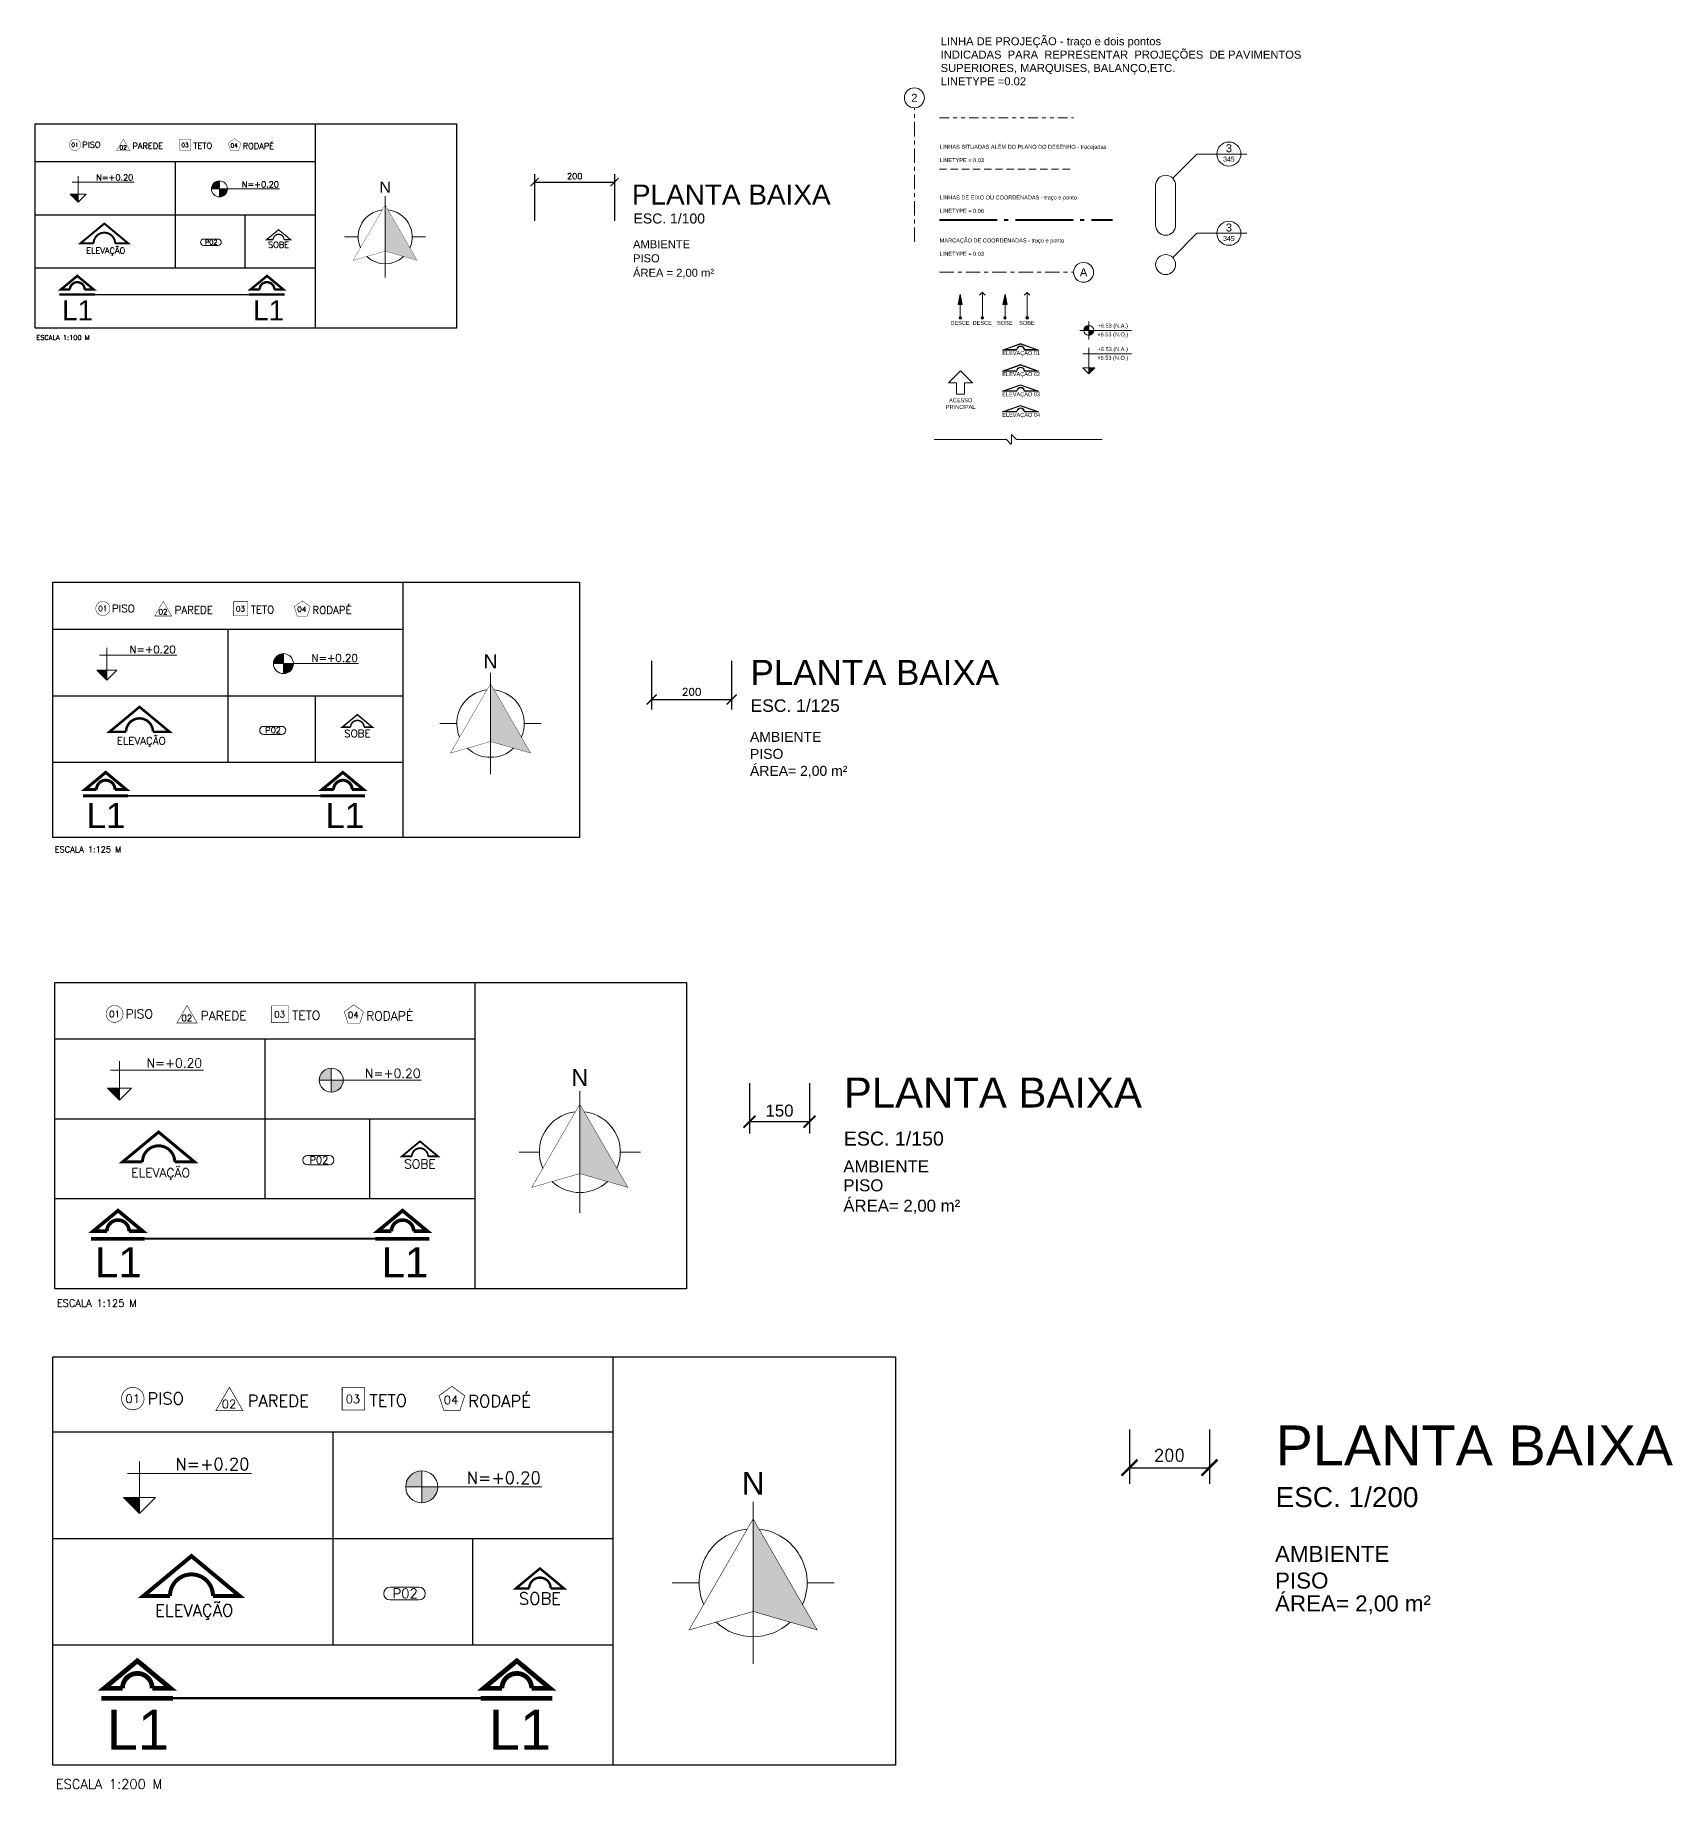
# Model space of a CAD drawing. Header units: millimetres. Extents: x 1206 to 1682, y 143 to 342.
# Drawn here: x 1243.6 to 1284.54, y 249 to 292.84 of the extents above; entities that cross this region are included whole.
import ezdxf
from ezdxf.enums import TextEntityAlignment as Align

# ---------------------------------------------------------------- set-up
doc = ezdxf.new("R2010")
doc.units = ezdxf.units.MM
doc.header["$PDMODE"] = 34
doc.header["$PDSIZE"] = -5
for name, pattern in [('ACAD_ISO02W100', [15, 12, -3]), ('ACAD_ISO04W100', [30, 24, -3, 0, -3]), ('ACAD_ISO06W100', [37.5, 24, -3, 0.5, -3, 0.5, -3, 0.5, -3]), ('ACAD_ISO10W100', [18, 12, -3, 0, -3]), ('ACAD_ISO12W100', [21, 12, -3, 0, -3, 0, -3])]:
    doc.linetypes.add(name, pattern=pattern)
doc.layers.get('0').update_dxf_attribs({"color": 1})
doc.layers.get('DEFPOINTS').update_dxf_attribs({"lineweight": 0})
for name, color, linetype, lineweight in [('AR-CORTE', 96, 'ACAD_ISO06W100', 5), ('AR-COTA', 1, 'Continuous', 5), ('AR-LINHA EIXO', 70, 'ACAD_ISO04W100', 40), ('AR-PENA_015', 20, 'Continuous', 15), ('AR-PENA_020', 40, 'Continuous', 20), ('AR-PROJEÇÂO_além do desenho', 30, 'ACAD_ISO02W100', 9), ('AR-PROJEÇÂO_PAV. SUPERIOR', 30, 'ACAD_ISO12W100', 20), ('AR-PROJEÇÃO_EIXO', 30, 'ACAD_ISO10W100', 20), ('AR-SÍMBOLOS', 96, 'Continuous', 20), ('AR-TXT', 174, 'Continuous', 0), ('AR-TXT-AMBIENTE', 174, 'Continuous', 0), ('AR-TXT-ESPECIFICAÇÕES', 174, 'Continuous', 0), ('AR-TXT-ÁREA', 7, 'Continuous', 0)]:
    doc.layers.add(name, color=color, linetype=linetype, lineweight=lineweight)
doc.styles.add('100_COTAS', font='romans.shx', dxfattribs={"height": 0.15})
doc.styles.add('100_TXT', font='arial.ttf', dxfattribs={"height": 0.5})
doc.styles.add('100_TXT 1', font='arial.ttf', dxfattribs={"height": 0.5})
doc.styles.add('100_TXT 2', font='arial.ttf', dxfattribs={"height": 0.25})
doc.styles.add('100_TXT 3', font='arial.ttf', dxfattribs={"height": 0.2})
doc.styles.add('100_TXT_ESPECIFIC', font='romans.shx', dxfattribs={"height": 0.15})
doc.styles.add('100_TXT_ESQUADRIA', font='romans.shx', dxfattribs={"height": 0.12})
doc.styles.add('125_COTAS', font='romans.shx', dxfattribs={"height": 0.19})
doc.styles.add('125_TXT 1', font='arial.ttf', dxfattribs={"height": 0.625})
doc.styles.add('125_TXT 2', font='arial.ttf', dxfattribs={"height": 0.3125})
doc.styles.add('125_TXT 3', font='arial.ttf', dxfattribs={"height": 0.25})
doc.styles.add('150_COTAS', font='arial.ttf', dxfattribs={"height": 0.3})
doc.styles.add('150_TXT 1', font='arial.ttf', dxfattribs={"height": 0.75})
doc.styles.add('150_TXT 2', font='arial.ttf', dxfattribs={"height": 0.35})
doc.styles.add('150_TXT 3', font='arial.ttf', dxfattribs={"height": 0.3})
doc.styles.add('200_COTAS', font='romans.shx', dxfattribs={"height": 0.3})
doc.styles.add('200_TXT 1', font='arial.ttf', dxfattribs={"height": 1})
doc.styles.add('200_TXT 2', font='arial.ttf', dxfattribs={"height": 0.5})
doc.styles.add('200_TXT 3', font='arial.ttf', dxfattribs={"height": 0.4})
doc.styles.add('250_TXT', font='arial.ttf', dxfattribs={"height": 1.25})
doc.styles.add('ALLEX 1_100', font='arial.ttf', dxfattribs={"height": 0.2})
doc.styles.add('ALLEX 1_100_T', font='arial.ttf', dxfattribs={"height": 0.4})
doc.styles.add('ALLEX 1_50', font='arial.ttf', dxfattribs={"height": 0.1})
doc.dimstyles.new('100', dxfattribs={"dimscale": 100, "dimtxt": 0.2, "dimasz": 0.002, "dimexe": 0.002, "dimexo": 0.0002, "dimgap": 0.0007, "dimtad": 1, "dimdec": 0, "dimlfac": 100, "dimzin": 0, "dimdsep": 46, "dimtxsty": '100_COTAS', "dimblk": 'ARCHTICK', "dimcen": 0.009, "dimclrd": 256, "dimclre": 256, "dimclrt": 7, "dimaunit": 1, "dimadec": 0, "dimazin": 0, "dimtfac": 0.05, "dimtdec": 0, "dimtix": 1, "dimtofl": 0, "dimtmove": 2, "dimatfit": 3, "dimldrblk": 'ARCHTICK', "dimfxl": 1, "dimtvp": 0.75, "dimtolj": 1, "dimtzin": 0, "dimarcsym": 0})
doc.dimstyles.new('125', dxfattribs={"dimscale": 125, "dimtxt": 0.25, "dimasz": 0.002, "dimexe": 0.002, "dimexo": 0.0002, "dimgap": 0.00075, "dimtad": 1, "dimdec": 0, "dimlfac": 100, "dimzin": 0, "dimdsep": 46, "dimtxsty": '125_COTAS', "dimblk": 'ARCHTICK', "dimcen": 0.009, "dimclrd": 256, "dimclre": 256, "dimclrt": 7, "dimaunit": 1, "dimadec": 0, "dimazin": 0, "dimtfac": 0.05, "dimtdec": 0, "dimtix": 1, "dimtofl": 0, "dimtmove": 2, "dimatfit": 3, "dimldrblk": 'ARCHTICK', "dimfxl": 1, "dimtvp": 0.75, "dimtolj": 1, "dimtzin": 0, "dimarcsym": 0})
doc.dimstyles.new('150', dxfattribs={"dimscale": 150, "dimtxt": 0.3, "dimasz": 0.002, "dimexe": 0.002, "dimexo": 0.0002, "dimgap": 0.0008, "dimtad": 1, "dimdec": 0, "dimlfac": 100, "dimzin": 0, "dimdsep": 46, "dimtxsty": '150_COTAS', "dimblk": 'ARCHTICK', "dimcen": 0.009, "dimclrd": 256, "dimclre": 256, "dimclrt": 7, "dimaunit": 1, "dimadec": 0, "dimazin": 0, "dimtfac": 0.05, "dimtdec": 0, "dimtix": 1, "dimtofl": 0, "dimtmove": 2, "dimatfit": 3, "dimldrblk": 'ARCHTICK', "dimfxl": 1, "dimtvp": 0.75, "dimtolj": 1, "dimtzin": 0, "dimarcsym": 0})
doc.dimstyles.new('200', dxfattribs={"dimscale": 200, "dimtxt": 0.4, "dimasz": 0.002, "dimexe": 0.002, "dimexo": 0.0002, "dimgap": 0.0008, "dimtad": 1, "dimdec": 0, "dimlfac": 100, "dimzin": 0, "dimdsep": 46, "dimtxsty": '200_COTAS', "dimblk": 'ARCHTICK', "dimcen": 0.09, "dimclrd": 256, "dimclre": 256, "dimclrt": 7, "dimaunit": 1, "dimadec": 0, "dimazin": 0, "dimtfac": 0.05, "dimtdec": 0, "dimtix": 1, "dimtofl": 0, "dimtmove": 2, "dimatfit": 3, "dimldrblk": 'ARCHTICK', "dimfxl": 1, "dimtvp": 0.75, "dimtolj": 1, "dimtzin": 0, "dimarcsym": 0})

# ---------------------------------------------------------------- blocks, each defined once
blk = doc.blocks.new('_ArchTick')
at = {"color": 0, "linetype": 'ByBlock', "const_width": 0.15}
blk.add_lwpolyline([(-0.5, -0.5), (0.5, 0.5)], dxfattribs=at)
blk = doc.blocks.new('*D26')
at = {"layer": 'AR-COTA', "lineweight": -2, "transparency": 16777216}
for p, q in [((1259.012, 277.199), (1259.012, 275.984)), ((1261.012, 277.199), (1261.012, 275.984)), ((1259.012, 276.234), (1261.012, 276.234))]:
    blk.add_line(p, q, dxfattribs=at)
at = {"layer": 'DEFPOINTS', "color": 0, "transparency": 16777216}
for p in [(1259.012, 277.224), (1261.012, 277.224), (1261.012, 276.234)]:
    blk.add_point(p, dxfattribs=at)
at = {"layer": 'AR-COTA', "lineweight": -2, "transparency": 16777216, "xscale": 0.25, "yscale": 0.25, "zscale": 0.25, "rotation": 180}
blk.add_blockref('_ArchTick', (1259.012, 276.234), dxfattribs=at)
at = {"layer": 'AR-COTA', "lineweight": -2, "transparency": 16777216, "xscale": 0.25, "yscale": 0.25, "zscale": 0.25}
blk.add_blockref('_ArchTick', (1261.012, 276.234), dxfattribs=at)
at = {"layer": 'AR-COTA', "color": 7, "transparency": 16777216, "insert": (1260.012, 276.423), "char_height": 0.19, "attachment_point": 5, "style": '125_COTAS'}
blk.add_mtext('\\A1;200', dxfattribs=at)
blk = doc.blocks.new('*D27')
at = {"layer": 'AR-COTA', "lineweight": -2, "transparency": 16777216}
for p, q in [((1256.088, 288.195), (1256.088, 289.365)), ((1258.088, 288.195), (1258.088, 289.365)), ((1256.088, 289.165), (1258.088, 289.165))]:
    blk.add_line(p, q, dxfattribs=at)
at = {"layer": 'DEFPOINTS', "color": 0, "transparency": 16777216}
for p in [(1258.088, 289.165), (1256.088, 288.175), (1258.088, 288.175)]:
    blk.add_point(p, dxfattribs=at)
at = {"layer": 'AR-COTA', "lineweight": -2, "transparency": 16777216, "xscale": 0.2, "yscale": 0.2, "zscale": 0.2, "rotation": 180}
blk.add_blockref('_ArchTick', (1256.088, 289.165), dxfattribs=at)
at = {"layer": 'AR-COTA', "lineweight": -2, "transparency": 16777216, "xscale": 0.2, "yscale": 0.2, "zscale": 0.2}
blk.add_blockref('_ArchTick', (1258.088, 289.165), dxfattribs=at)
at = {"layer": 'AR-COTA', "color": 7, "transparency": 16777216, "insert": (1257.088, 289.31), "char_height": 0.15, "attachment_point": 5, "style": '100_COTAS'}
blk.add_mtext('\\A1;200', dxfattribs=at)
blk = doc.blocks.new('*D32')
at = {"layer": 'AR-COTA', "lineweight": -2, "transparency": 16777216}
for p, q in [((1261.459, 266.642), (1261.459, 265.382)), ((1262.959, 266.642), (1262.959, 265.382)), ((1261.459, 265.682), (1262.959, 265.682))]:
    blk.add_line(p, q, dxfattribs=at)
at = {"layer": 'DEFPOINTS', "color": 0, "transparency": 16777216}
for p in [(1261.459, 266.672), (1262.959, 266.672), (1262.959, 265.682)]:
    blk.add_point(p, dxfattribs=at)
at = {"layer": 'AR-COTA', "lineweight": -2, "transparency": 16777216, "xscale": 0.3, "yscale": 0.3, "zscale": 0.3, "rotation": 180}
blk.add_blockref('_ArchTick', (1261.459, 265.682), dxfattribs=at)
at = {"layer": 'AR-COTA', "lineweight": -2, "transparency": 16777216, "xscale": 0.3, "yscale": 0.3, "zscale": 0.3}
blk.add_blockref('_ArchTick', (1262.959, 265.682), dxfattribs=at)
at = {"layer": 'AR-COTA', "color": 7, "transparency": 16777216, "insert": (1262.209, 265.955), "char_height": 0.3, "attachment_point": 5, "style": '150_COTAS'}
blk.add_mtext('\\A1;150', dxfattribs=at)
blk = doc.blocks.new('SIMBOLO NIVEL CORTE CM')
at = {"layer": 'AR-SÍMBOLOS'}
blk.add_hatch(color=256, dxfattribs=at).paths.add_polyline_path([(108.1, 344.2), (108.1, 364.2), (88.1, 364.2)])
for p, q in [((108.1, 409.2), (108.1, 344.2)), ((93.1, 394.2), (248.1, 394.2)), ((108.1, 344.2), (88.1, 364.2)), ((88.1, 364.2), (128.1, 364.2)), ((108.1, 344.2), (128.1, 364.2))]:
    blk.add_line(p, q, dxfattribs=at)
blk = doc.blocks.new('SIMBOLO NIVEL PLANTA CM')
at = {"layer": 'AR-SÍMBOLOS'}
h = blk.add_hatch(color=256, dxfattribs=at)
h.paths.add_polyline_path([(461, 377.5), (461, 397.5, 0.414214), (441, 377.5)])
h.paths.add_polyline_path([(481, 377.5), (461, 377.5), (461, 357.5, 0.414214)])
for p, q in [((461, 397.5), (461, 357.5)), ((611, 377.5), (441, 377.5))]:
    blk.add_line(p, q, dxfattribs=at)
blk.add_circle((461, 377.5), 20, dxfattribs=at)
blk = doc.blocks.new('A$C743E314C')
at = {"layer": 'AR-CORTE', "ltscale": 0.25, "const_width": 0.06}
blk.add_lwpolyline([(0.266, 0.155), (0.038, 0.155), (0.452, 0.498), (0.865, 0.155), (0.637, 0.155, 1)], format="xyb", close=True, dxfattribs=at)
blk.add_lwpolyline([(0, 0.03), (0.897, 0.03)], dxfattribs=at)
blk = doc.blocks.new('NORTE-200')
at = {"layer": 'AR-SÍMBOLOS'}
h = blk.add_hatch(color=256, dxfattribs=at)
h.dxf.hatch_style = 1
h.paths.add_polyline_path([(5.108, 3.38), (3.506, 6.157), (3.506, 3.843)])
for p, q in [((3.506, 6.157), (3.506, 6.586)), ((3.506, 3.843), (3.506, 6.157)), ((2.156, 4.561), (1.481, 4.561)), ((4.856, 4.561), (5.531, 4.561)), ((3.506, 3.843), (3.506, 3.211)), ((3.506, 3.211), (3.506, 2.536))]:
    blk.add_line(p, q, dxfattribs=at)
at = {"layer": 'AR-SÍMBOLOS', "const_width": 0.0135}
blk.add_lwpolyline([(1.903, 3.38), (3.506, 3.843), (5.108, 3.38), (3.506, 6.157)], close=True, dxfattribs=at)
at = {"layer": 'AR-SÍMBOLOS'}
for start, end in [(96.2233, 203.7767), (336.2233, 83.7767), (226.8411, 313.1589)]:
    blk.add_arc((3.506, 4.561), 1.35, start, end, dxfattribs=at)
blk = doc.blocks.new('NORTE-125')
at = {"layer": 'AR-SÍMBOLOS'}
h = blk.add_hatch(color=256, dxfattribs=at)
h.dxf.hatch_style = 1
h.paths.add_polyline_path([(3.193, 2.113), (2.191, 3.848), (2.191, 2.402)])
for p, q in [((2.191, 3.848), (2.191, 4.117)), ((2.191, 2.402), (2.191, 3.848)), ((1.347, 2.851), (0.925, 2.851)), ((3.035, 2.851), (3.457, 2.851)), ((2.191, 2.402), (2.191, 2.007)), ((2.191, 2.007), (2.191, 1.585))]:
    blk.add_line(p, q, dxfattribs=at)
at = {"layer": 'AR-SÍMBOLOS', "const_width": 0.00844}
blk.add_lwpolyline([(1.189, 2.113), (2.191, 2.402), (3.193, 2.113), (2.191, 3.848)], close=True, dxfattribs=at)
at = {"layer": 'AR-SÍMBOLOS'}
for start, end in [(96.2233, 203.7767), (336.2233, 83.7767), (226.8411, 313.1589)]:
    blk.add_arc((2.191, 2.851), 0.844, start, end, dxfattribs=at)
blk = doc.blocks.new('NORTE-100')
at = {"layer": 'AR-SÍMBOLOS'}
h = blk.add_hatch(color=256, dxfattribs=at)
h.dxf.hatch_style = 1
h.paths.add_polyline_path([(2.554, 1.69), (1.753, 3.078), (1.753, 1.922)])
for p, q in [((1.753, 1.922), (1.753, 3.078)), ((1.078, 2.281), (0.74, 2.281)), ((2.428, 2.281), (2.765, 2.281)), ((1.753, 1.922), (1.753, 1.606)), ((1.753, 1.606), (1.753, 1.268))]:
    blk.add_line(p, q, dxfattribs=at)
at = {"layer": 'AR-SÍMBOLOS', "const_width": 0.00675}
blk.add_lwpolyline([(0.951, 1.69), (1.753, 1.922), (2.554, 1.69), (1.753, 3.078)], close=True, dxfattribs=at)
at = {"layer": 'AR-SÍMBOLOS'}
for start, end in [(96.2233, 203.7767), (336.2233, 83.7767), (226.8411, 313.1589)]:
    blk.add_arc((1.753, 2.281), 0.675, start, end, dxfattribs=at)
blk = doc.blocks.new('*D23')
at = {"layer": 'AR-COTA', "lineweight": -2, "transparency": 16777216}
for p, q in [((1270.955, 257.983), (1270.955, 256.632)), ((1272.955, 257.983), (1272.955, 256.632)), ((1270.955, 257.032), (1272.955, 257.032))]:
    blk.add_line(p, q, dxfattribs=at)
at = {"layer": 'DEFPOINTS', "color": 0, "transparency": 16777216}
for p in [(1270.955, 258.023), (1272.955, 258.023), (1272.955, 257.032)]:
    blk.add_point(p, dxfattribs=at)
at = {"layer": 'AR-COTA', "lineweight": -2, "transparency": 16777216, "xscale": 0.4, "yscale": 0.4, "zscale": 0.4, "rotation": 180}
blk.add_blockref('_ArchTick', (1270.955, 257.032), dxfattribs=at)
at = {"layer": 'AR-COTA', "lineweight": -2, "transparency": 16777216, "xscale": 0.4, "yscale": 0.4, "zscale": 0.4}
blk.add_blockref('_ArchTick', (1272.955, 257.032), dxfattribs=at)
at = {"layer": 'AR-COTA', "color": 7, "transparency": 16777216, "insert": (1271.955, 257.342), "char_height": 0.3, "attachment_point": 5, "style": '200_COTAS'}
blk.add_mtext('\\A1;200', dxfattribs=at)

msp = doc.modelspace()

# ---------------------------------------------------------------- hatches: boundary and pattern name
at = {"layer": 'AR-SÍMBOLOS'}
for points in [[(1266.728, 286.3607), (1266.6773, 286.1068), (1266.7788, 286.1068)], [(1267.8463, 286.3607), (1267.7955, 286.1068), (1267.897, 286.1068)], [(1269.9443, 284.3722), (1270.0943, 284.5222), (1269.9443, 284.5222)]]:
    msp.add_hatch(color=256, dxfattribs=at).paths.add_polyline_path(points)
h = msp.add_hatch(color=256, dxfattribs=at)
h.paths.add_polyline_path([(1266.7583, 285.7714, 0.4142136), (1266.7283, 285.8014, 0.4142136), (1266.6983, 285.7714)])
h.paths.add_polyline_path([(1266.7283, 285.7414, 0.4142136), (1266.7583, 285.7714), (1266.6983, 285.7714, 0.4142136)])
h = msp.add_hatch(color=256, dxfattribs=at)
h.paths.add_polyline_path([(1267.3117, 285.7714, 0.4142136), (1267.2817, 285.8014, 0.4142136), (1267.2517, 285.7714)])
h.paths.add_polyline_path([(1267.2817, 285.7414, 0.4142136), (1267.3117, 285.7714), (1267.2517, 285.7714, 0.4142136)])
h = msp.add_hatch(color=256, dxfattribs=at)
h.paths.add_polyline_path([(1267.8765, 285.7714, 0.4142136), (1267.8465, 285.8014, 0.4142136), (1267.8165, 285.7714)])
h.paths.add_polyline_path([(1267.8465, 285.7414, 0.4142136), (1267.8765, 285.7714), (1267.8165, 285.7714, 0.4142136)])
h = msp.add_hatch(color=256, dxfattribs=at)
h.paths.add_polyline_path([(1268.43, 285.7714, 0.4142136), (1268.4, 285.8014, 0.4142136), (1268.37, 285.7714)])
h.paths.add_polyline_path([(1268.4, 285.7414, 0.4142136), (1268.43, 285.7714), (1268.37, 285.7714, 0.4142136)])
h = msp.add_hatch(color=256, dxfattribs=at)
h.paths.add_polyline_path([(1269.9407, 285.5831, 0.4142136), (1269.8157, 285.4581), (1269.9407, 285.4581)])
h.paths.add_polyline_path([(1270.0657, 285.4581), (1269.9407, 285.4581), (1269.9407, 285.3331, 0.4142136)])

# ---------------------------------------------------------------- linework, layer by layer
for p, q in [((1243.5969, 290.6205), (1254.1289, 290.6205)), ((1243.5969, 285.5157), (1243.5969, 290.6205)), ((1250.5969, 290.6205), (1250.5969, 285.5157)), ((1254.1289, 290.6205), (1254.1289, 285.5157)), ((1243.5969, 289.6824), (1250.5969, 289.6824)), ((1247.0969, 289.6824), (1247.0969, 287.0157)), ((1243.5969, 288.349), (1250.5969, 288.349)), ((1248.8469, 287.0157), (1248.8469, 288.349)), ((1250.5969, 287.0157), (1243.5969, 287.0157)), ((1254.1289, 285.5157), (1243.5969, 285.5157)), ((1244.0434, 279.1612), (1257.2084, 279.1612)), ((1244.0434, 272.7802), (1244.0434, 279.1612)), ((1252.7934, 279.1612), (1252.7934, 272.7802)), ((1257.2084, 279.1612), (1257.2084, 272.7802)), ((1244.0434, 277.9885), (1252.7934, 277.9885)), ((1248.4184, 277.9885), (1248.4184, 274.6552)), ((1244.0434, 276.3218), (1252.7934, 276.3218)), ((1250.6059, 274.6552), (1250.6059, 276.3218)), ((1252.7934, 274.6552), (1244.0434, 274.6552)), ((1257.2084, 272.7802), (1244.0434, 272.7802)), ((1244.0872, 269.1576), (1259.8852, 269.1576)), ((1244.0872, 261.5004), (1244.0872, 269.1576)), ((1254.5872, 269.1576), (1254.5872, 261.5004)), ((1259.8852, 269.1576), (1259.8852, 261.5004)), ((1244.0872, 267.7504), (1254.5872, 267.7504)), ((1249.3372, 267.7504), (1249.3372, 263.7504)), ((1244.0872, 265.7504), (1254.5872, 265.7504)), ((1251.9622, 263.7504), (1251.9622, 265.7504)), ((1254.5872, 263.7504), (1244.0872, 263.7504)), ((1259.8852, 261.5004), (1244.0872, 261.5004)), ((1244.0434, 259.8056), (1265.1074, 259.8056)), ((1244.0434, 249.596), (1244.0434, 259.8056)), ((1258.0434, 259.8056), (1258.0434, 249.596)), ((1265.1074, 259.8056), (1265.1074, 249.596)), ((1244.0434, 257.9293), (1258.0434, 257.9293)), ((1251.0434, 257.9293), (1251.0434, 252.596)), ((1244.0434, 255.2626), (1258.0434, 255.2626)), ((1254.5434, 252.596), (1254.5434, 255.2626)), ((1258.0434, 252.596), (1244.0434, 252.596)), ((1265.1074, 249.596), (1244.0434, 249.596))]:
    msp.add_line(p, q)
at = {"layer": 'AR-CORTE', "ltscale": 0.05}
for points, const_width in [([(1245.0977, 286.352), (1248.9439, 286.352)], 0.03), ([(1245.9194, 273.8255), (1250.7271, 273.8255)], 0.0375), ([(1246.3384, 262.7549), (1252.1077, 262.7549)], 0.045), ([(1247.045, 251.2686), (1254.7374, 251.2686)], 0.06)]:
    msp.add_lwpolyline(points, dxfattribs=dict(at, const_width=const_width))
at = {"layer": 'AR-LINHA EIXO', "ltscale": 0.06}
msp.add_line((1266.2064, 288.2223), (1270.5313, 288.2223), dxfattribs=at)
at = {"layer": 'AR-PENA_015', "ltscale": 0.1}
for points in [[(1268.1361, 284.9772), (1267.8356, 284.9772), (1268.2356, 285.1172), (1268.6356, 284.9772), (1268.3351, 284.9772)], [(1268.1361, 284.451), (1267.8356, 284.451), (1268.2356, 284.591), (1268.6356, 284.451), (1268.3351, 284.451)], [(1268.1456, 283.9357), (1267.7767, 283.9357), (1268.2356, 284.0963), (1268.6944, 283.9357), (1268.3256, 283.9357)], [(1268.1361, 283.43), (1267.8356, 283.43), (1268.2356, 283.57), (1268.6356, 283.43), (1268.3351, 283.43)]]:
    msp.add_lwpolyline(points, dxfattribs=at)
for centre in [(1268.2356, 284.9672), (1268.2356, 284.441), (1268.2356, 283.9357), (1268.2356, 283.42)]:
    msp.add_arc(centre, 0.1, 5.73917, 174.26083, dxfattribs=at)
at = {"layer": 'AR-PENA_020', "ltscale": 0.1}
for p, q in [((1272.0434, 289.2655), (1272.6444, 289.8665)), ((1273.8944, 289.8665), (1272.6444, 289.8665)), ((1272.0434, 287.2836), (1272.6444, 287.8846)), ((1273.8944, 287.8846), (1272.6444, 287.8846))]:
    msp.add_line(p, q, dxfattribs=at)
for points in [[(1271.6124, 289.0845, -1), (1272.1124, 289.0845), (1272.1124, 288.0845, -1), (1271.6124, 288.0845)], [(1271.6124, 287.1026, -1), (1272.1124, 287.1026), (1272.1124, 287.1026, -1), (1271.6124, 287.1026)]]:
    msp.add_lwpolyline(points, format="xyb", close=True, dxfattribs=at)
msp.add_lwpolyline([(1268.1361, 283.9457), (1267.8356, 283.9457), (1268.2356, 284.0857), (1268.6356, 283.9457), (1268.3351, 283.9457)], dxfattribs=at)
msp.add_lwpolyline([(1266.0757, 282.7345), (1267.8753, 282.7345, -0.1989124), (1267.8823, 282.7316), (1267.9959, 282.6181, 0.6681786), (1268.0044, 282.6216), (1268.0044, 282.7345), (1268.0044, 282.8475, -0.6681786), (1268.0129, 282.851), (1268.1265, 282.7375, 0.1989124), (1268.1335, 282.7345), (1270.2764, 282.7345)], format="xyb", dxfattribs=at)
for centre, radius in [((1265.5802, 291.2712), 0.25), ((1273.4444, 289.8665), 0.3), ((1273.4444, 287.8846), 0.3), ((1269.8102, 286.9093), 0.25)]:
    msp.add_circle(centre, radius, dxfattribs=at)
at = {"layer": 'AR-PROJEÇÂO_além do desenho', "ltscale": 0.015}
msp.add_line((1266.2064, 289.4884), (1269.5602, 289.4884), dxfattribs=at)
at = {"layer": 'AR-PROJEÇÂO_PAV. SUPERIOR', "ltscale": 0.02}
msp.add_line((1266.2064, 290.7725), (1269.5602, 290.7725), dxfattribs=at)
at = {"layer": 'AR-PROJEÇÃO_EIXO', "ltscale": 0.03}
for p, q in [((1265.5802, 287.6674), (1265.5802, 291.0212)), ((1266.2064, 286.9093), (1269.5602, 286.9093))]:
    msp.add_line(p, q, dxfattribs=at)
at = {"layer": 'AR-SÍMBOLOS'}
for p, q in [((1252.3496, 288.5942), (1252.3496, 288.8089)), ((1266.7282, 286.3599), (1266.7282, 285.7414)), ((1267.2864, 286.4126), (1267.2086, 286.3348)), ((1267.2735, 286.4137), (1267.3512, 286.336)), ((1267.2816, 286.4055), (1267.2817, 285.7414)), ((1267.8464, 286.3599), (1267.8465, 285.7414)), ((1268.4047, 286.4126), (1268.3269, 286.3348)), ((1268.3918, 286.4137), (1268.4694, 286.336)), ((1268.3999, 286.4055), (1268.3999, 285.7414)), ((1271.0113, 285.4581), (1269.7157, 285.4581)), ((1269.9407, 285.2331), (1269.9407, 285.6831)), ((1269.9443, 285.0222), (1269.9443, 284.3722)), ((1269.7943, 284.8722), (1271.0113, 284.8722)), ((1270.0943, 284.5222), (1269.7943, 284.5222)), ((1269.9443, 284.3722), (1269.7943, 284.5222)), ((1269.9443, 284.3722), (1270.0943, 284.5222)), ((1266.4369, 284.1442), (1266.7369, 284.4442)), ((1266.6369, 284.1442), (1266.4369, 284.1442)), ((1266.6369, 284.1442), (1266.6369, 283.8613)), ((1266.7369, 284.4442), (1267.0369, 284.1442)), ((1267.0369, 284.1442), (1266.8369, 284.1442)), ((1266.8369, 284.1442), (1266.8369, 283.8613)), ((1266.8369, 283.8613), (1266.6369, 283.8613))]:
    msp.add_line(p, q, dxfattribs=at)
at = {"layer": 'AR-SÍMBOLOS', "color": 7}
for p, q in [((1247.8119, 287.7407), (1248.1719, 287.7407)), ((1248.1719, 287.5807), (1247.8119, 287.5807)), ((1249.3121, 275.5614), (1249.7621, 275.5614)), ((1249.7621, 275.3614), (1249.3121, 275.3614)), ((1250.4097, 264.8379), (1250.9497, 264.8379)), ((1250.9497, 264.5979), (1250.4097, 264.5979)), ((1252.4734, 254.046), (1253.1934, 254.046)), ((1253.1934, 253.726), (1252.4734, 253.726))]:
    msp.add_line(p, q, dxfattribs=at)
at = {"layer": 'AR-SÍMBOLOS'}
for points, const_width in [([(1244.595, 289.9565, 1), (1244.595, 290.2377, 1)], 0.00844), ([(1245.3289, 288.1291), (1244.7283, 287.6308), (1245.0597, 287.6308, -1), (1245.5981, 287.6308), (1245.9296, 287.6308)], 0.05), ([(1249.685, 287.9741), (1249.3847, 287.7249), (1249.5504, 287.7249, -1), (1249.8196, 287.7249), (1249.9853, 287.7249)], 0.03), ([(1245.291, 278.3311, 1), (1245.291, 278.6827, 1)], 0.0105), ([(1246.2084, 276.0469), (1245.4576, 275.424), (1245.8719, 275.424, -1), (1246.5449, 275.424), (1246.9592, 275.424)], 0.0625), ([(1251.6535, 275.8531), (1251.2781, 275.5417), (1251.4852, 275.5417, -1), (1251.8217, 275.5417), (1252.0289, 275.5417)], 0.0375), ([(1245.5844, 268.1616, 1), (1245.5844, 268.5835, 1)], 0.0127), ([(1246.6853, 265.4205), (1245.7843, 264.6731), (1246.2815, 264.6731, -1), (1247.0891, 264.6731), (1247.5862, 264.6731)], 0.075), ([(1253.2193, 265.188), (1252.7688, 264.8142), (1253.0174, 264.8142, -1), (1253.4212, 264.8142), (1253.6698, 264.8142)], 0.045), ([(1246.0396, 258.4775, 1), (1246.0396, 259.04, 1)], 0.0169), ([(1247.5074, 254.8228), (1246.3062, 253.8261), (1246.969, 253.8261, -1), (1248.0458, 253.8261), (1248.7087, 253.8261)], 0.1), ([(1256.2195, 254.5127), (1255.6189, 254.0144), (1255.9503, 254.0144, -1), (1256.4887, 254.0144), (1256.8201, 254.0144)], 0.06)]:
    msp.add_lwpolyline(points, format="xyb", close=True, dxfattribs=dict(at, const_width=const_width))
for points, const_width in [([(1245.6339, 289.9467), (1245.8027, 290.239), (1245.9714, 289.9467)], 0.00844), ([(1247.4937, 290.2337), (1247.4937, 289.9525), (1247.2125, 289.9525), (1247.2125, 290.2337)], 0.00844), ([(1248.5842, 290.2499), (1248.4237, 290.1333), (1248.485, 289.9446), (1248.6834, 289.9446), (1248.7447, 290.1333)], 0.00844), ([(1246.5897, 278.3189), (1246.8006, 278.6843), (1247.0115, 278.3189)], 0.0105), ([(1248.9144, 278.6777), (1248.9144, 278.3261), (1248.5629, 278.3261), (1248.5629, 278.6777)], 0.0105), ([(1250.2775, 278.6979), (1250.0768, 278.5522), (1250.1535, 278.3163), (1250.4014, 278.3163), (1250.4781, 278.5522)], 0.0105), ([(1247.1428, 268.1469), (1247.3959, 268.5853), (1247.649, 268.1469)], 0.0127), ([(1249.9325, 268.5774), (1249.9325, 268.1556), (1249.5106, 268.1556), (1249.5106, 268.5774)], 0.0127), ([(1251.5681, 268.6017), (1251.3274, 268.4268), (1251.4193, 268.1438), (1251.7169, 268.1438), (1251.8089, 268.4268)], 0.0127), ([(1254.0179, 259.0644), (1253.6969, 258.8312), (1253.8195, 258.4538), (1254.2163, 258.4538), (1254.3389, 258.8312)], 0.0169), ([(1248.1174, 258.4579), (1248.4549, 259.0425), (1248.7924, 258.4579)], 0.0169), ([(1251.8371, 259.032), (1251.8371, 258.4695), (1251.2746, 258.4695), (1251.2746, 259.032)], 0.0169)]:
    msp.add_lwpolyline(points, close=True, dxfattribs=dict(at, const_width=const_width))
for points in [[(1266.728, 286.3607), (1266.6773, 286.1068), (1266.7788, 286.1068), (1266.728, 286.3607)], [(1267.8463, 286.3607), (1267.7955, 286.1068), (1267.897, 286.1068), (1267.8463, 286.3607)], [(1268.1456, 284.9672), (1267.7767, 284.9672), (1268.2356, 285.1278), (1268.6944, 284.9672), (1268.3256, 284.9672)], [(1268.1456, 284.441), (1267.7767, 284.441), (1268.2356, 284.6015), (1268.6944, 284.441), (1268.3256, 284.441)], [(1268.1456, 283.42), (1267.7767, 283.42), (1268.2356, 283.5806), (1268.6944, 283.42), (1268.3256, 283.42)]]:
    msp.add_lwpolyline(points, dxfattribs=at)
for centre, radius in [((1266.7283, 285.7714), 0.03), ((1267.2817, 285.7714), 0.03), ((1267.8465, 285.7714), 0.03), ((1268.4, 285.7714), 0.03), ((1269.9407, 285.4581), 0.125)]:
    msp.add_circle(centre, radius, dxfattribs=at)
at = {"layer": 'AR-SÍMBOLOS', "color": 7}
for centre, radius, start, end in [((1247.8119, 287.6607), 0.08, 90, 270), ((1248.1719, 287.6607), 0.08, 270, 90), ((1249.3121, 275.4614), 0.1, 90, 270), ((1249.7621, 275.4614), 0.1, 270, 90), ((1250.4097, 264.7179), 0.12, 90, 270), ((1250.9497, 264.7179), 0.12, 270, 90), ((1252.4734, 253.886), 0.16, 90, 270), ((1253.1934, 253.886), 0.16, 270, 90)]:
    msp.add_arc(centre, radius, start, end, dxfattribs=at)
at = {"layer": 'AR-SÍMBOLOS'}
for centre in [(1268.2356, 284.9672), (1268.2356, 284.441), (1268.2356, 283.9357), (1268.2356, 283.42)]:
    msp.add_arc(centre, 0.09, 0, 180, dxfattribs=at)

# ---------------------------------------------------------------- block references
at = {"layer": 'AR-CORTE'}
for p in [(1244.2007, 286.322), (1248.9439, 286.322)]:
    msp.add_blockref('A$C743E314C', p, dxfattribs=at)
for p, xscale, yscale, zscale in [((1244.7981, 273.788), 1.25, 1.25, 1.25), ((1250.7271, 273.788), 1.25, 1.25, 1.25), ((1244.9929, 262.7099), 1.499999999999454, 1.499999999999454, 1.499999999999454), ((1252.1077, 262.7099), 1.499999999999454, 1.499999999999454, 1.499999999999454), ((1245.2509, 251.2086), 2, 2, 2), ((1254.7374, 251.2086), 2, 2, 2)]:
    msp.add_blockref('A$C743E314C', p, dxfattribs=dict(at, xscale=xscale, yscale=yscale, zscale=zscale))
at = {"layer": 'AR-SÍMBOLOS'}
for name, p, xscale, yscale, zscale in [('SIMBOLO NIVEL CORTE CM', (1243.5969, 285.219), 0.009999999999990905, 0.009999999999990905, 0.009999999999990905), ('SIMBOLO NIVEL PLANTA CM', (1243.5969, 285.219), 0.009999999999990905, 0.009999999999990905, 0.009999999999990905), ('SIMBOLO NIVEL CORTE CM', (1244.0434, 272.4092), 0.01249999999998863, 0.01249999999998863, 0.01249999999998863), ('SIMBOLO NIVEL PLANTA CM', (1244.0434, 272.4092), 0.01249999999998863, 0.01249999999998863, 0.01249999999998863), ('SIMBOLO NIVEL CORTE CM', (1244.0872, 261.0553), 0.0149999999999809, 0.0149999999999809, 0.0149999999999809), ('SIMBOLO NIVEL PLANTA CM', (1244.0872, 261.0553), 0.0149999999999809, 0.0149999999999809, 0.0149999999999809), ('NORTE-125', (1254.5872, 261.5004), 1.199999999999563, 1.199999999999563, 1.199999999999563), ('SIMBOLO NIVEL CORTE CM', (1244.0434, 249.0025), 0.02000000000001023, 0.02000000000001023, 0.02000000000001023), ('SIMBOLO NIVEL PLANTA CM', (1244.0434, 249.0025), 0.02000000000001023, 0.02000000000001023, 0.02000000000001023)]:
    msp.add_blockref(name, p, dxfattribs=dict(at, xscale=xscale, yscale=yscale, zscale=zscale))
for name, p in [('NORTE-100', (1250.5969, 285.5157)), ('NORTE-125', (1252.7934, 272.7802)), ('NORTE-200', (1258.0434, 249.596))]:
    msp.add_blockref(name, p, dxfattribs=at)

# ---------------------------------------------------------------- texts
at = {"layer": 'AR-CORTE', "ltscale": 0.25, "style": '100_TXT'}
for height, p in [(0.5, (1244.6583, 285.709)), (0.5, (1249.4346, 285.709)), (0.625, (1245.3701, 273.0218)), (0.625, (1251.3405, 273.0218)), (0.75, (1245.6793, 261.7904)), (0.75, (1252.8437, 261.7904)), (1, (1246.1661, 249.9825)), (1, (1255.7187, 249.9825))]:
    msp.add_text('L1', height=height, dxfattribs=at).set_placement(p, align=Align.CENTER)
at = {"layer": 'AR-SÍMBOLOS', "color": 7}
for s, height, style, p in [('01', 0.105, '100_TXT_ESPECIFIC', (1244.5044, 290.0427)), ('02', 0.105, '100_TXT_ESPECIFIC', (1245.7086, 289.9754)), ('03', 0.105, '100_TXT_ESPECIFIC', (1247.2566, 290.0395)), ('04', 0.105, '100_TXT_ESPECIFIC', (1248.4836, 290.0282)), ('N', 0.2813, '250_TXT', (1252.2078, 288.898)), ('01', 0.13125, '100_TXT_ESPECIFIC', (1245.1777, 278.4389)), ('02', 0.13125, '100_TXT_ESPECIFIC', (1246.683, 278.3548)), ('03', 0.13125, '100_TXT_ESPECIFIC', (1248.618, 278.4349)), ('04', 0.13125, '100_TXT_ESPECIFIC', (1250.1518, 278.4208)), ('N', 0.3516, '250_TXT', (1254.807, 277.0081)), ('01', 0.1575, '100_TXT_ESPECIFIC', (1245.4484, 268.2909)), ('02', 0.1575, '100_TXT_ESPECIFIC', (1247.2548, 268.1899)), ('03', 0.1575, '100_TXT_ESPECIFIC', (1249.5767, 268.2861)), ('04', 0.1575, '100_TXT_ESPECIFIC', (1251.4173, 268.2692)), ('N', 0.4219, '250_TXT', (1257.0035, 266.5739)), ('01', 0.21, '100_TXT_ESPECIFIC', (1245.8583, 258.6499)), ('02', 0.21, '100_TXT_ESPECIFIC', (1248.2668, 258.5153)), ('03', 0.21, '100_TXT_ESPECIFIC', (1251.3627, 258.6436)), ('04', 0.21, '100_TXT_ESPECIFIC', (1253.8168, 258.621)), ('N', 0.5625, '250_TXT', (1261.2651, 256.3606))]:
    msp.add_text(s, height=height, dxfattribs=dict(at, style=style)).set_placement(p)
at = {"layer": 'AR-SÍMBOLOS', "color": 7, "style": '100_TXT_ESPECIFIC'}
for height, p in [(0.15, (1246.0531, 289.2037)), (0.15, (1249.6949, 289.0327)), (0.1875, (1247.1136, 277.3901)), (0.1875, (1251.6659, 277.1765)), (0.225, (1247.7715, 267.0324)), (0.225, (1253.2342, 266.776)), (0.3, (1248.9557, 256.9719)), (0.3, (1256.2394, 256.63))]:
    msp.add_text('N=+0.20', height=height, dxfattribs=at).set_placement(p, align=Align.RIGHT)
at = {"layer": 'AR-SÍMBOLOS', "color": 7, "style": '100_TXT_ESQUADRIA'}
for height, p in [(0.12, (1248.0006, 287.6019)), (0.15, (1249.5479, 275.3879)), (0.18, (1250.6927, 264.6297)), (0.24, (1252.8507, 253.7684))]:
    msp.add_text('P02', height=height, dxfattribs=at).set_placement(p, align=Align.CENTER)
at = {"layer": 'AR-TXT', "insert": (1258.5178, 289.1037), "char_height": 0.5, "attachment_point": 1, "style": '100_TXT 1'}
msp.add_mtext_dynamic_manual_height_columns('PLANTA BAIXA', width=14.364558, gutter_width=10, heights=[0], dxfattribs=at)
at = {"layer": 'AR-TXT', "width": 10.090356, "attachment_point": 1}
for insert, char_height, style in [((1261.4844, 277.2217), 0.625, '125_TXT 1'), ((1263.8166, 266.7838), 0.75, '150_TXT 1'), ((1274.6107, 258.0864), 1, '200_TXT 1')]:
    msp.add_mtext('PLANTA BAIXA', dxfattribs=dict(at, insert=insert, char_height=char_height, style=style))
at = {"layer": 'AR-TXT-AMBIENTE', "insert": (1266.2365, 292.7839), "char_height": 0.2, "width": 9.117566, "attachment_point": 1, "style": '100_TXT 3'}
msp.add_mtext('LINHA DE PROJEÇÃO - traço e dois pontos\\PINDICADAS  PARA  REPRESENTAR  PROJEÇÕES  DE PAVIMENTOS SUPERIORES, MARQUISES, BALANÇO,ETC.\\PLINETYPE =0.02', dxfattribs=at)
at = {"layer": 'AR-TXT-AMBIENTE', "attachment_point": 1}
for insert, char_height, style in [((1258.5462, 287.7122), 0.2, '100_TXT 3'), ((1261.4707, 275.4234), 0.25, '125_TXT 3'), ((1263.8029, 264.7103), 0.3, '150_TXT 3'), ((1274.5971, 255.0763), 0.4, '200_TXT 3')]:
    msp.add_mtext_dynamic_manual_height_columns('AMBIENTE', width=14.364558, gutter_width=10, heights=[0], dxfattribs=dict(at, insert=insert, char_height=char_height, style=style))
at = {"layer": 'AR-TXT-ESPECIFICAÇÕES'}
for s, height, style, p in [('PISO', 0.15, '100_TXT_ESPECIFIC', (1244.7776, 290.0229)), ('PAREDE', 0.15, '100_TXT_ESPECIFIC', (1246.0306, 289.9926)), ('TETO', 0.15, '100_TXT_ESPECIFIC', (1247.5538, 289.9984)), ('RODAPÉ', 0.15, '100_TXT_ESPECIFIC', (1248.7878, 289.9906)), ('ESCALA 1:100 M', 0.12, '100_TXT_ESQUADRIA', (1243.632, 285.219)), ('PISO', 0.1875, '100_TXT_ESPECIFIC', (1245.5192, 278.4142)), ('PAREDE', 0.1875, '100_TXT_ESPECIFIC', (1247.0855, 278.3763)), ('TETO', 0.1875, '100_TXT_ESPECIFIC', (1248.9895, 278.3835)), ('RODAPÉ', 0.1875, '100_TXT_ESPECIFIC', (1250.532, 278.3737)), ('ESCALA 1:125 M', 0.15, '100_TXT_ESQUADRIA', (1244.0872, 272.4092)), ('PISO', 0.225, '100_TXT_ESPECIFIC', (1245.8582, 268.2612)), ('PAREDE', 0.225, '100_TXT_ESPECIFIC', (1247.7378, 268.2158)), ('TETO', 0.225, '100_TXT_ESPECIFIC', (1250.0226, 268.2245)), ('RODAPÉ', 0.225, '100_TXT_ESPECIFIC', (1251.8736, 268.2127)), ('ESCALA 1:125 M', 0.18, '100_TXT_ESQUADRIA', (1244.1398, 261.0553)), ('PISO', 0.3, '100_TXT_ESPECIFIC', (1246.4047, 258.6103)), ('PAREDE', 0.3, '100_TXT_ESPECIFIC', (1248.9108, 258.5498)), ('TETO', 0.3, '100_TXT_ESPECIFIC', (1251.9572, 258.5613)), ('RODAPÉ', 0.3, '100_TXT_ESPECIFIC', (1254.4252, 258.5457)), ('ESCALA 1:200 M', 0.24, '100_TXT_ESQUADRIA', (1244.1135, 249.0025))]:
    msp.add_text(s, height=height, dxfattribs=dict(at, style=style)).set_placement(p)
at = {"layer": 'AR-TXT-ESPECIFICAÇÕES', "color": 174, "style": '100_TXT_ESPECIFIC'}
for s, height, p in [('SOBE', 0.15, (1249.6848, 287.5223)), ('ELEVAÇÃO', 0.15, (1245.3629, 287.3758)), ('ELEVAÇÃO', 0.1875, (1246.2508, 275.1053)), ('SOBE', 0.1875, (1251.6532, 275.2885)), ('ELEVAÇÃO', 0.225, (1246.7362, 264.2906)), ('SOBE', 0.225, (1253.219, 264.5104)), ('SOBE', 0.3, (1256.2191, 253.6092)), ('ELEVAÇÃO', 0.3, (1247.5753, 253.3162))]:
    msp.add_text(s, height=height, dxfattribs=at).set_placement(p, align=Align.CENTER)
at = {"layer": 'AR-TXT-ESPECIFICAÇÕES'}
for s, insert, char_height, width, attachment_point, style in [('2', (1265.5802, 291.2712), 0.2, 0.347859, 5, 'ALLEX 1_100_T'), ('LINHAS SITUADAS ALÉM DO PLANO DO DESENHO - tracejadas\\P\\PLINETYPE = 0.03', (1266.2126, 289.6614), 0.1, 4.328277, 7, 'ALLEX 1_100'), ('345', (1273.4444, 289.7352), 0.125, 0.360304, 5, 'ALLEX 1_100_T'), ('3', (1273.4444, 290.009), 0.2, 0.360304, 5, 'ALLEX 1_100_T'), ('LINHAS DE EIXO OU COORDENADAS - traço e ponto\\P^I\\PLINETYPE = 0.06 ', (1266.2126, 288.3952), 0.1, 4.328277, 7, 'ALLEX 1_100'), ('3', (1273.4444, 288.0271), 0.2, 0.360304, 5, 'ALLEX 1_100_T'), ('MARCAÇÃO DE COORDENADAS - traço e ponto\\P^I\\PLINETYPE = 0.03', (1266.2126, 287.3202), 0.1, 4.328277, 7, 'ALLEX 1_100'), ('345', (1273.4444, 287.7533), 0.125, 0.360304, 5, 'ALLEX 1_100_T'), ('A', (1269.8102, 286.9093), 0.2, 0.347859, 5, 'ALLEX 1_100_T'), ('DESCE', (1266.7222, 285.6434), 0.1, 0.394677, 5, 'ALLEX 1_50'), ('DESCE', (1267.2757, 285.6434), 0.1, 0.394677, 5, 'ALLEX 1_50'), ('SOBE', (1267.8405, 285.6434), 0.1, 0.394677, 5, 'ALLEX 1_50'), ('SOBE', (1268.3939, 285.6434), 0.1, 0.394677, 5, 'ALLEX 1_50'), ('+6.53 (N.O.)', (1270.5407, 285.4081), 0.1, 0.941719, 2, 'ALLEX 1_100'), ('+6.53 (N.A.)', (1270.5407, 285.5602), 0.1, 0.992205, 5, 'ALLEX 1_100'), ('ELEVAÇÃO 01', (1267.7767, 284.9422), 0.1, 2.013945, 1, 'ALLEX 1_50'), ('+6.53 (N.A.)', (1270.5407, 284.9744), 0.1, 0.992205, 5, 'ALLEX 1_100'), ('+6.53 (N.O.)', (1270.5407, 284.8222), 0.1, 0.941719, 2, 'ALLEX 1_100'), ('ELEVAÇÃO 02', (1267.7767, 284.416), 0.1, 2.013945, 1, 'ALLEX 1_50'), ('ACESSO\\PPRINCIPAL', (1266.7369, 283.7613), 0.1, 2.013945, 2, 'ALLEX 1_50'), ('ELEVAÇÃO 03', (1267.7767, 283.9107), 0.1, 2.013945, 1, 'ALLEX 1_50'), ('ELEVAÇÃO 04', (1267.7767, 283.395), 0.1, 2.013945, 1, 'ALLEX 1_50')]:
    msp.add_mtext(s, dxfattribs=dict(at, insert=insert, char_height=char_height, width=width, attachment_point=attachment_point, style=style))
at = {"layer": 'AR-TXT-ESPECIFICAÇÕES', "attachment_point": 1}
for s, insert, char_height, style in [('ESC. 1/100', (1258.5598, 288.3796), 0.25, '100_TXT 2'), ('PISO', (1258.5462, 287.3604), 0.2, '100_TXT 3'), ('ESC. 1/125', (1261.4844, 276.2358), 0.3125, '125_TXT 2'), ('PISO', (1261.4707, 274.9985), 0.25, '125_TXT 3'), ('ESC. 1/150', (1263.8166, 265.4317), 0.35, '150_TXT 2'), ('PISO', (1263.8029, 264.239), 0.3, '150_TXT 3'), ('ESC. 1/200', (1274.6107, 256.5465), 0.5, '200_TXT 2'), ('PISO', (1274.5971, 254.4111), 0.4, '200_TXT 3')]:
    msp.add_mtext_dynamic_manual_height_columns(s, width=14.364558, gutter_width=10, heights=[0], dxfattribs=dict(at, insert=insert, char_height=char_height, style=style))
at = {"layer": 'AR-TXT-ÁREA', "attachment_point": 1}
for s, insert, char_height, style in [('ÁREA = 2,00 m²', (1258.5462, 286.9982), 0.2, '100_TXT 3'), ('ÁREA= 2,00 m²', (1261.4707, 274.5736), 0.25, '125_TXT 3'), ('ÁREA= 2,00 m²', (1263.8029, 263.7296), 0.3, '150_TXT 3'), ('ÁREA= 2,00 m²', (1274.5971, 253.8397), 0.4, '200_TXT 3')]:
    msp.add_mtext_dynamic_manual_height_columns(s, width=14.364558, gutter_width=10, heights=[0], dxfattribs=dict(at, insert=insert, char_height=char_height, style=style))

# ---------------------------------------------------------------- dimensions: what is measured, and where the dimension line sits
at = {"layer": 'AR-COTA'}
for base, p1, p2, dimstyle, picture, middle in [((1258.0879, 289.1651), (1256.0879, 288.1749), (1258.0879, 288.1749), '100', '*D27', (1257.0879, 289.3101)), ((1261.0125, 276.2342), (1259.0125, 277.2245), (1261.0125, 277.2245), '125', '*D26', (1260.0125, 276.4229)), ((1262.9587, 265.6819), (1261.4587, 266.6722), (1262.9587, 266.6722), '150', '*D32', (1262.2087, 265.9551)), ((1272.9548, 257.0324), (1270.9548, 258.0227), (1272.9548, 258.0227), '200', '*D23', (1271.9548, 257.3424))]:
    dim = msp.add_linear_dim(base=base, p1=p1, p2=p2, dimstyle=dimstyle, dxfattribs=at)
    dim.commit()
    dim.dimension.update_dxf_attribs({"geometry": picture, "text_midpoint": middle})

doc.saveas('drawing.dxf')
